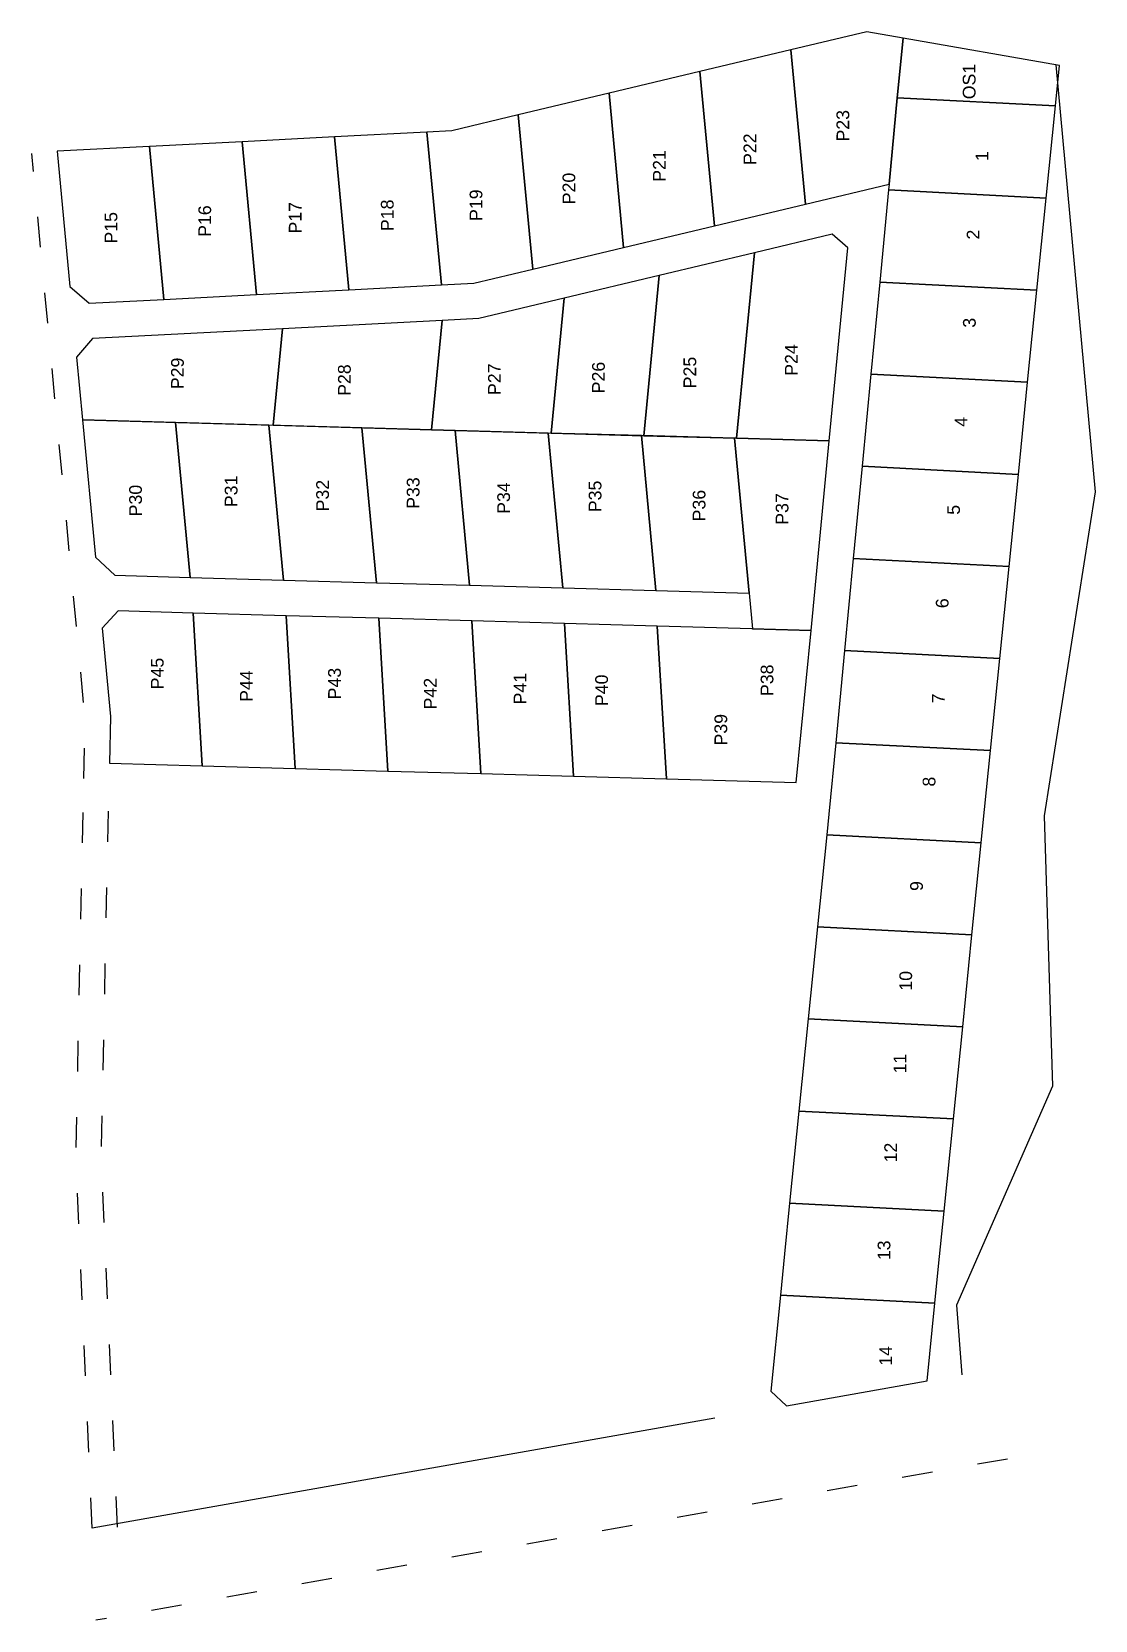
# Model space of a CAD drawing. Header units: metres. Extents: x 340391 to 340601, y 705022 to 705335.
import ezdxf
from ezdxf.enums import TextEntityAlignment as Align

# ---------------------------------------------------------------- set-up
doc = ezdxf.new("R2010")
doc.units = ezdxf.units.M
doc.header["$LTSCALE"] = 25
doc.header["$MEASUREMENT"] = 0
doc.linetypes.add('ACAD_ISO03W100', pattern=[30, 12, -18])
for name, color, linetype in [('Parcel ID', 2, 'CONTINUOUS'), ('Parcels', 90, 'CONTINUOUS'), ('Perimeter', 1, 'CONTINUOUS'), ('POINT_LABELS', 2, 'CONTINUOUS'), ('Roads', 7, 'CONTINUOUS')]:
    doc.layers.add(name, color=color, linetype=linetype)
doc.styles.add('PNT_LABEL_STYLE', font='arial.ttf')

msp = doc.modelspace()

# ---------------------------------------------------------------- linework, layer by layer
at = {"layer": 'Parcels', "linetype": 'ACAD_ISO03W100'}
for points in [[(340562.71, 705333.76), (340555.61, 705335.01), (340540.63, 705331.43), (340543.49, 705301.07), (340559.96, 705305), (340561.59, 705322)], [(340593.51, 705328.36), (340562.71, 705333.76), (340561.59, 705322), (340592.71, 705320.4)], [(340540.63, 705331.43), (340522.75, 705327.16), (340525.62, 705296.8), (340543.49, 705301.07)], [(340522.75, 705327.16), (340504.87, 705322.9), (340507.74, 705292.53), (340525.62, 705296.8)], [(340504.87, 705322.9), (340487, 705318.63), (340489.86, 705288.26), (340507.74, 705292.53)], [(340592.71, 705320.4), (340561.59, 705322), (340559.96, 705305), (340559.86, 705303.86), (340590.88, 705302.27)], [(340487, 705318.63), (340473.95, 705315.51), (340469.03, 705315.26), (340471.87, 705285.17), (340478.27, 705285.5), (340489.86, 705288.26)], [(340450.84, 705314.31), (340432.65, 705313.37), (340435.49, 705283.27), (340453.68, 705284.22)], [(340469.03, 705315.26), (340450.84, 705314.31), (340453.68, 705284.22), (340471.87, 705285.17)], [(340414.46, 705312.42), (340396.27, 705311.48), (340398.78, 705284.87), (340402.6, 705281.56), (340417.3, 705282.33)], [(340432.65, 705313.37), (340414.46, 705312.42), (340417.3, 705282.33), (340435.49, 705283.27)], [(340590.88, 705302.27), (340559.86, 705303.86), (340558.12, 705285.73), (340589.06, 705284.14)], [(340551.86, 705292.46), (340548.79, 705295.13), (340533.48, 705291.48), (340529.97, 705254.97), (340548.21, 705254.46)], [(340533.48, 705291.48), (340514.76, 705287.01), (340511.74, 705255.48), (340529.97, 705254.97)], [(340514.76, 705287.01), (340496.05, 705282.55), (340493.5, 705256), (340511.74, 705255.48)], [(340589.06, 705284.14), (340558.12, 705285.73), (340556.39, 705267.59), (340587.23, 705266.01)], [(340496.05, 705282.55), (340479.27, 705278.54), (340472.02, 705278.16), (340469.96, 705256.66), (340493.5, 705256)], [(340440.62, 705276.53), (340403.26, 705274.59), (340400.09, 705270.92), (340401.25, 705258.59), (340438.8, 705257.54)], [(340472.02, 705278.16), (340440.62, 705276.53), (340438.8, 705257.54), (340469.96, 705256.66)], [(340587.23, 705266.01), (340556.39, 705267.59), (340554.66, 705249.46), (340585.41, 705247.88)], [(340419.58, 705258.08), (340401.25, 705258.59), (340403.8, 705231.58), (340407.63, 705228), (340422.46, 705227.58)], [(340437.91, 705257.56), (340419.58, 705258.08), (340422.46, 705227.58), (340440.79, 705227.07)], [(340456.24, 705257.04), (340437.91, 705257.56), (340440.79, 705227.07), (340459.12, 705226.55)], [(340474.57, 705256.53), (340456.24, 705257.04), (340459.12, 705226.55), (340477.44, 705226.04)], [(340492.9, 705256.01), (340474.57, 705256.53), (340477.44, 705226.04), (340495.77, 705225.52)], [(340511.23, 705255.5), (340492.9, 705256.01), (340495.77, 705225.52), (340514.1, 705225.01)], [(340529.56, 705254.98), (340511.23, 705255.5), (340514.1, 705225.01), (340532.43, 705224.49)], [(340548.21, 705254.46), (340529.97, 705254.97), (340529.56, 705254.98), (340532.43, 705224.49), (340533.09, 705217.47), (340544.63, 705217.14)], [(340585.41, 705247.88), (340554.66, 705249.46), (340552.93, 705231.32), (340583.58, 705229.75)], [(340583.58, 705229.75), (340552.93, 705231.32), (340551.19, 705213.19), (340581.76, 705211.62)], [(340423.05, 705220.56), (340408.29, 705220.98), (340405.12, 705217.59), (340406.76, 705200.21), (340406.57, 705191.02), (340424.83, 705190.5)], [(340441.31, 705220.05), (340423.05, 705220.56), (340424.83, 705190.5), (340443.09, 705189.99)], [(340459.58, 705219.54), (340441.31, 705220.05), (340443.09, 705189.99), (340461.35, 705189.47)], [(340477.84, 705219.02), (340459.58, 705219.54), (340461.35, 705189.47), (340479.62, 705188.96)], [(340496.1, 705218.51), (340477.84, 705219.02), (340479.62, 705188.96), (340497.88, 705188.45)], [(340514.36, 705218), (340496.1, 705218.51), (340497.88, 705188.45), (340516.14, 705187.93)], [(340544.63, 705217.14), (340514.36, 705218), (340516.14, 705187.93), (340541.68, 705187.22)], [(340581.76, 705211.62), (340551.19, 705213.19), (340549.46, 705195.05), (340579.93, 705193.49)], [(340579.93, 705193.49), (340549.46, 705195.05), (340548.12, 705181.01), (340547.71, 705176.92), (340578.1, 705175.36), (340578.37, 705178.05)], [(340578.1, 705175.36), (340547.71, 705176.92), (340545.88, 705158.79), (340576.28, 705157.23)], [(340576.28, 705157.23), (340545.88, 705158.79), (340544.05, 705140.66), (340574.45, 705139.1)], [(340574.45, 705139.1), (340544.05, 705140.66), (340542.23, 705122.53), (340572.62, 705120.97)], [(340572.62, 705120.97), (340542.23, 705122.53), (340540.4, 705104.4), (340570.8, 705102.84)], [(340570.8, 705102.84), (340540.4, 705104.4), (340539.4, 705094.41), (340538.58, 705086.27), (340568.97, 705084.71), (340569.64, 705091.36)], [(340568.97, 705084.71), (340538.58, 705086.27), (340536.68, 705067.4), (340539.77, 705064.53), (340567.43, 705069.41)]]:
    msp.add_lwpolyline(points, close=True, dxfattribs=at)
at = {"layer": 'Perimeter', "color": 1}
for p, q in [((340592.75, 705328.5), (340600.52, 705244.43)), ((340600.52, 705244.43), (340590.48, 705180.64)), ((340590.48, 705180.64), (340592.1, 705127.46)), ((340592.1, 705127.46), (340573.24, 705084.34)), ((340525.71, 705062.05), (340403.14, 705040.41))]:
    msp.add_line(p, q, dxfattribs=at)
at = {"layer": 'Perimeter'}
msp.add_line((340573.24, 705084.34), (340574.28, 705070.62), dxfattribs=at)
at = {"layer": 'Roads', "linetype": 'ACAD_ISO03W100', "ltscale": 0.02}
msp.add_line((340583.25, 705054.03), (340403.92, 705022.29), dxfattribs=at)
at = {"layer": 'Roads', "linetype": 'ACAD_ISO03W100', "ltscale": 0.02, "flags": 128}
for points in [[(340401.51, 705188), (340401.75, 705200.03), (340391.29, 705311.01)], [(340403.14, 705040.41), (340399.97, 705113.11), (340401.51, 705188)], [(340408.13, 705040.63), (340404.97, 705113.17), (340406.5, 705187.9)]]:
    msp.add_lwpolyline(points, dxfattribs=at)

# ---------------------------------------------------------------- texts
at = {"layer": 'Parcel ID', "linetype": 'ACAD_ISO03W100', "style": 'PNT_LABEL_STYLE'}
for s, p in [('P23', (340550.87, 705316.5)), ('P22', (340532.58, 705311.89)), ('P21', (340514.76, 705308.59)), ('1', (340578.24, 705310.51)), ('P20', (340496.97, 705304.15)), ('P17', (340443.11, 705298.39)), ('P18', (340461.23, 705298.88)), ('P19', (340478.69, 705300.86)), ('P15', (340406.87, 705296.41)), ('P16', (340425.32, 705297.73)), ('2', (340576.5, 705295.07)), ('3', (340575.76, 705277.72)), ('P24', (340540.73, 705270.39)), ('P29', (340419.95, 705267.75)), ('P26', (340502.78, 705266.93)), ('P25', (340520.76, 705267.92)), ('P28', (340452.79, 705266.43)), ('P27', (340482.32, 705266.6)), ('4', (340574.12, 705258.21)), ('P30', (340411.7, 705242.71)), ('P31', (340430.51, 705244.52)), ('P32', (340448.5, 705243.69)), ('P33', (340466.32, 705244.19)), ('P34', (340484.13, 705243.2)), ('P35', (340502.12, 705243.53)), ('P36', (340522.58, 705241.72)), ('P37', (340538.91, 705241.06)), ('5', (340572.65, 705240.89)), ('6', (340570.42, 705222.5)), ('P45', (340415.98, 705208.66)), ('P44', (340433.5, 705206.18)), ('P43', (340450.85, 705206.68)), ('P42', (340469.69, 705204.7)), ('P41', (340487.37, 705205.69)), ('P40', (340503.4, 705205.36)), ('P38', (340535.95, 705207.34)), ('7', (340569.64, 705203.76)), ('P39', (340526.86, 705197.6)), ('8', (340567.83, 705187.38)), ('9', (340565.37, 705166.83)), ('10', (340563.24, 705148.17)), ('11', (340562.09, 705131.88)), ('12', (340560.28, 705114.36)), ('13', (340558.97, 705095.12)), ('14', (340559.29, 705074.33))]:
    msp.add_text(s, height=2.5, rotation=90, dxfattribs=at).set_placement(p, align=Align.MIDDLE_CENTER)
at = {"layer": 'POINT_LABELS', "linetype": 'ACAD_ISO03W100', "style": 'PNT_LABEL_STYLE'}
msp.add_text('OS1', height=2.5, rotation=90, dxfattribs=at).set_placement((340575.72, 705325.21), align=Align.MIDDLE_CENTER)

doc.saveas('drawing.dxf')
